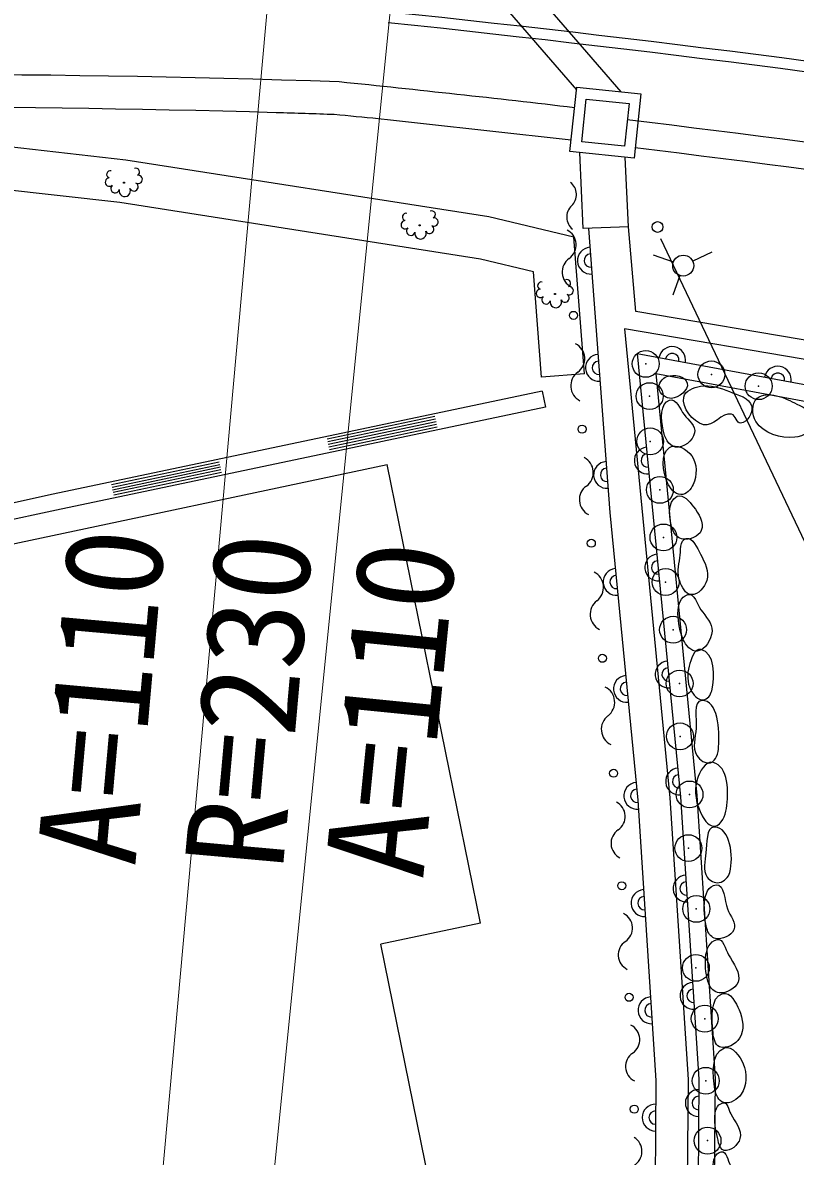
# Model space of a CAD drawing. Units: millimetres, scale not verified. Extents: x 40000 to 680000, y 20000 to 380000.
# Drawn here: x 391856 to 406243, y 283414 to 304515 of the extents above; entities that cross this region are included whole.
import ezdxf
from ezdxf.enums import TextEntityAlignment as Align

# ---------------------------------------------------------------- set-up
doc = ezdxf.new("R2010")
doc.units = ezdxf.units.MM
doc.header["$LTSCALE"] = 1000
doc.header["$PDMODE"] = 32
doc.header["$PDSIZE"] = 500
doc.layers.add('M-BGD', color=7, linetype='Continuous', lineweight=25)
doc.layers.add('M-BGD-RSTR', color=7, linetype='Continuous', lineweight=13)
doc.styles.add('ＭＳ ゴシック', font='')
doc.styles.get('ＭＳ ゴシック').set_extended_font_data('MS Gothic')

msp = doc.modelspace()

# ---------------------------------------------------------------- linework, layer by layer
at = {"layer": 'M-BGD'}
for p, q in [((394193, 313419), (402993, 303227)), ((393521, 313280), (402167, 303266)), ((393775, 301958), (390630, 302313)), ((400537, 300900), (393775, 301958)), ((402295, 300681), (402232, 302100)), ((403134, 300718), (403077, 302012)), ((393668, 301165), (390570, 301515)), ((400382, 300115), (393668, 301165)), ((402117, 300523), (400537, 300900)), ((403134, 300718), (402295, 300681)), ((403271, 299137), (403134, 300718)), ((402315, 297981), (402117, 300523)), ((402390, 300685), (402790, 295395)), ((403733, 300500), (411709, 283697)), ((401365, 299880), (400382, 300115)), ((403972, 300059), (403605, 300190)), ((404686, 300244), (404333, 300077)), ((401518, 297919), (401365, 299880)), ((404091, 299810), (403959, 299442)), ((410933, 297839), (403271, 299137)), ((403061, 298818), (403907, 290089)), ((410797, 297507), (403061, 298818)), ((403300, 298355), (411354, 296862)), ((403300, 298355), (404107, 290105)), ((402315, 297981), (401518, 297919)), ((403644, 297986), (411237, 296579)), ((403644, 297986), (404406, 290129)), ((401530, 297654), (392422, 295736)), ((401530, 297654), (401592, 297361)), ((401592, 297361), (392485, 295443)), ((399533, 297182), (397526, 296760)), ((399543, 297134), (397536, 296711)), ((399554, 297085), (397546, 296662)), ((399564, 297036), (397557, 296613)), ((399574, 296987), (397567, 296564)), ((388542, 294148), (398640, 296291)), ((395518, 296337), (393511, 295914)), ((395528, 296288), (393521, 295865)), ((400382, 287756), (398640, 296291)), ((395539, 296239), (393531, 295816)), ((395549, 296190), (393542, 295768)), ((395559, 296141), (393552, 295719)), ((392422, 295736), (385478, 294236)), ((392485, 295443), (385533, 293941)), ((402790, 295395), (403309, 290041)), ((403309, 290041), (403648, 284828)), ((403907, 290089), (404248, 284845)), ((404107, 290105), (404448, 284851)), ((404406, 290129), (404749, 284859)), ((400382, 287756), (398523, 287363)), ((400266, 278819), (398523, 287363)), ((403648, 284828), (403603, 279522)), ((404248, 284845), (404202, 279454)), ((404448, 284851), (404402, 279432)), ((404749, 284859), (404702, 279398))]:
    msp.add_line(p, q, dxfattribs=at)
for points in [[(402172, 303313), (403366, 303188), (403241, 301995), (402047, 302120)], [(402350, 303093), (403146, 303010), (403063, 302214), (402267, 302298)]]:
    msp.add_lwpolyline(points, close=True, dxfattribs=at)
for centre, radius in [((393743, 301536), 10.7), ((399249, 300744), 10.7), ((403678, 300712), 100), ((404156, 299993), 195), ((401768, 299466), 10.7), ((402112, 299067), 75), ((402272, 296949), 75), ((402444, 294825), 75), ((402651, 292684), 75), ((402859, 290544), 75), ((403012, 288451), 75), ((403147, 286374), 75), ((403244, 284292), 75)]:
    msp.add_circle(centre, radius, dxfattribs=at)
for centre, radius, start, end in [((365831, -7821), 314256, 78.27295, 83.99955), ((365831, -7821), 314056, 78.27295, 83.99946), ((389236, 44346), 259208, 88.11719, 91.91777), ((365831, -7821), 312866, 83.33709, 84.14401), ((389236, 44346), 258598, 88.37312, 91.90729), ((390029, 78434), 224500, 88.0526, 88.32846), ((376209, 79332), 224500, 84.3072, 84.51757), ((365831, -7821), 312256, 83.33575, 83.99857), ((365831, -7821), 312756, 78.27295, 83.15363), ((365831, -7821), 312256, 78.27295, 83.11554), ((393486, 301692), 67.2, 75.3616, 255.3615), ((393967, 301737), 67.2, 295.3615, 115.3615), ((393474, 301548), 79.2, 93.4916, 310.3615), ((394006, 301598), 79.2, 240.3615, 97.2314), ((401880, 301316), 287, 313.1654, 51.9036), ((393576, 301427), 79.2, 130.3616, 347.2314), ((393757, 301386), 106, 166.9266, 23.7965), ((393927, 301460), 79.2, 203.4916, 60.3616), ((398992, 300900), 67.2, 75.3616, 255.3615), ((399473, 300945), 67.2, 295.3615, 115.3615), ((402272, 300898), 287, 133.1654, 231.9035), ((398980, 300755), 79.2, 93.4916, 310.3615), ((399082, 300635), 79.2, 130.3616, 347.2314), ((399433, 300668), 79.2, 203.4916, 60.3616), ((399512, 300805), 79.2, 240.3615, 97.2314), ((399263, 300593), 106, 166.9266, 23.7965), ((401852, 300379), 310, 305.3913, 63.2523), ((402436, 300086), 250, 94.3218, 274.3218), ((402211, 299873), 310, 125.3914, 243.2523), ((402436, 300086), 125, 94.3218, 274.3218), ((401511, 299622), 67.2, 75.3616, 255.3615), ((401992, 299667), 67.2, 295.3615, 115.3615), ((401499, 299478), 79.2, 93.4916, 310.3615), ((401953, 299390), 79.2, 203.4916, 60.3616), ((402031, 299528), 79.2, 240.3615, 97.2314), ((401602, 299357), 79.2, 130.3616, 347.2314), ((401783, 299315), 106, 166.9266, 23.7965), ((402012, 298261), 310, 305.3913, 63.2523), ((403950, 298235), 250, 349.4972, 169.4972), ((402586, 298091), 250, 94.3218, 274.3218), ((402586, 298091), 125, 94.3218, 274.3218), ((403950, 298235), 125, 349.4972, 169.4972), ((402371, 297755), 310, 125.3914, 243.2523), ((405917, 297870), 250, 349.4972, 169.4972), ((405917, 297870), 125, 349.4972, 169.4972), ((403495, 296365), 250, 95.586, 275.586), ((403495, 296365), 125, 95.586, 275.586), ((402172, 296143), 310, 305.3913, 63.2523), ((402737, 296097), 250, 94.3218, 274.3218), ((402737, 296097), 125, 94.3218, 274.3218), ((402531, 295637), 310, 125.3914, 243.2523), ((403689, 294374), 250, 95.586, 275.586), ((403689, 294374), 125, 95.586, 275.586), ((402356, 294006), 316, 307.2214, 63.8528), ((402915, 294105), 250, 95.5371, 275.5371), ((402915, 294105), 125, 95.5371, 275.5371), ((402738, 293503), 316, 127.2214, 243.8528), ((403884, 292384), 250, 95.586, 275.586), ((403884, 292384), 125, 95.586, 275.586), ((403108, 292115), 250, 95.5371, 275.5371), ((402564, 291866), 316, 307.2214, 63.8528), ((403108, 292115), 125, 95.5371, 275.5371), ((402946, 291362), 316, 127.2214, 243.8528), ((404079, 290393), 250, 95.586, 275.586), ((403301, 290124), 250, 95.5371, 275.5371), ((404079, 290393), 125, 95.586, 275.586), ((403301, 290124), 125, 95.5371, 275.5371), ((402777, 289739), 300, 303.7792, 63.6634), ((403111, 289239), 300, 123.7793, 243.6634), ((404218, 288398), 250, 93.7213, 273.7213), ((404218, 288398), 125, 93.7213, 273.7213), ((403434, 288128), 250, 93.7213, 273.7213), ((403434, 288128), 125, 93.7213, 273.7213), ((402912, 287663), 300, 303.7792, 63.6634), ((403246, 287163), 300, 123.7793, 243.6634), ((404348, 286402), 250, 93.7213, 273.7213), ((403563, 286132), 250, 93.7213, 273.7213), ((404348, 286402), 125, 93.7213, 273.7213), ((403563, 286132), 125, 93.7213, 273.7213), ((403047, 285586), 300, 303.7792, 63.6634), ((403381, 285086), 300, 123.7793, 243.6634), ((404445, 284406), 250, 89.51, 269.51), ((404445, 284406), 125, 89.51, 269.51), ((403642, 284135), 250, 89.51, 269.51), ((403642, 284135), 125, 89.51, 269.51), ((403082, 283506), 305, 300.0245, 58.9955)]:
    msp.add_arc(centre, radius, start, end, dxfattribs=at)
for points, knots in [([(403705, 297701), (403722, 297606), (403838, 297517), (403935, 297522), (404072, 297529), (404262, 297673), (404232, 297807), (404202, 297937), (403978, 297976), (403853, 297931), (403767, 297901), (403690, 297791), (403705, 297701)], [0, 0, 0, 0, 1, 1, 1, 2, 2, 2, 3, 3, 3, 4, 4, 4, 4]), ([(405431, 297370), (405398, 297534), (405170, 297587), (405015, 297650), (404846, 297719), (404655, 297783), (404475, 297747), (404354, 297723), (404187, 297668), (404164, 297547), (404125, 297340), (404330, 297094), (404532, 297032), (404710, 296978), (404874, 297268), (405057, 297228), (405134, 297211), (405146, 297053), (405224, 297061), (405348, 297073), (405455, 297249), (405431, 297370)], [0, 0, 0, 0, 1, 1, 1, 2, 2, 2, 3, 3, 3, 4, 4, 4, 5, 5, 5, 6, 6, 6, 7, 7, 7, 7]), ([(403780, 296936), (403807, 296806), (403882, 296634), (404013, 296614), (404159, 296591), (404337, 296734), (404368, 296878), (404395, 297006), (404254, 297115), (404174, 297219), (404096, 297321), (404025, 297526), (403902, 297490), (403720, 297437), (403741, 297121), (403780, 296936)], [0, 0, 0, 0, 1, 1, 1, 2, 2, 2, 3, 3, 3, 4, 4, 4, 5, 5, 5, 5]), ([(406609, 297082), (406620, 297239), (406415, 297346), (406273, 297417), (406051, 297529), (405727, 297683), (405534, 297525), (405421, 297433), (405433, 297213), (405510, 297090), (405649, 296871), (405974, 296763), (406232, 296797), (406388, 296817), (406598, 296924), (406609, 297082)], [0, 0, 0, 0, 1, 1, 1, 2, 2, 2, 3, 3, 3, 4, 4, 4, 5, 5, 5, 5]), ([(403863, 295950), (403905, 295848), (404000, 295733), (404111, 295731), (404210, 295729), (404301, 295829), (404341, 295920), (404413, 296083), (404418, 296308), (404314, 296452), (404227, 296571), (404026, 296689), (403902, 296609), (403717, 296490), (403778, 296153), (403863, 295950)], [0, 0, 0, 0, 1, 1, 1, 2, 2, 2, 3, 3, 3, 4, 4, 4, 5, 5, 5, 5]), ([(403967, 295054), (403997, 294980), (404072, 294911), (404151, 294901), (404276, 294886), (404442, 294947), (404492, 295063), (404553, 295206), (404441, 295383), (404345, 295506), (404273, 295600), (404153, 295751), (404045, 295700), (403849, 295608), (403887, 295256), (403967, 295054)], [0, 0, 0, 0, 1, 1, 1, 2, 2, 2, 3, 3, 3, 4, 4, 4, 5, 5, 5, 5]), ([(404090, 294119), (404128, 294016), (404195, 293875), (404305, 293869), (404436, 293861), (404557, 294009), (404595, 294135), (404644, 294295), (404555, 294475), (404476, 294623), (404414, 294738), (404338, 294941), (404210, 294913), (404087, 294886), (404113, 294678), (404092, 294553), (404069, 294410), (404040, 294255), (404090, 294119)], [0, 0, 0, 0, 1, 1, 1, 2, 2, 2, 3, 3, 3, 4, 4, 4, 5, 5, 5, 6, 6, 6, 6]), ([(404157, 293030), (404201, 292927), (404307, 292803), (404418, 292817), (404571, 292837), (404679, 293034), (404692, 293187), (404704, 293336), (404570, 293463), (404486, 293587), (404416, 293690), (404359, 293908), (404240, 293870), (403972, 293785), (404049, 293290), (404157, 293030)], [0, 0, 0, 0, 1, 1, 1, 2, 2, 2, 3, 3, 3, 4, 4, 4, 5, 5, 5, 5]), ([(404688, 292080), (404669, 292005), (404607, 291914), (404529, 291909), (404428, 291902), (404340, 292011), (404293, 292101), (404227, 292230), (404225, 292396), (404264, 292536), (404298, 292659), (404358, 292871), (404484, 292848), (404745, 292802), (404752, 292337), (404688, 292080)], [0, 0, 0, 0, 1, 1, 1, 2, 2, 2, 3, 3, 3, 4, 4, 4, 5, 5, 5, 5]), ([(404815, 291035), (404808, 290925), (404771, 290774), (404666, 290740), (404574, 290711), (404461, 290793), (404410, 290875), (404321, 291018), (404380, 291213), (404395, 291381), (404410, 291556), (404328, 291884), (404503, 291896), (404807, 291918), (404833, 291340), (404815, 291035)], [0, 0, 0, 0, 1, 1, 1, 2, 2, 2, 3, 3, 3, 4, 4, 4, 5, 5, 5, 5]), ([(404959, 289886), (404940, 289758), (404873, 289580), (404745, 289560), (404645, 289545), (404559, 289665), (404509, 289753), (404398, 289951), (404345, 290212), (404414, 290428), (404457, 290567), (404571, 290780), (404712, 290746), (405002, 290676), (405004, 290181), (404959, 289886)], [0, 0, 0, 0, 1, 1, 1, 2, 2, 2, 3, 3, 3, 4, 4, 4, 5, 5, 5, 5]), ([(405025, 288700), (405003, 288611), (404917, 288525), (404827, 288510), (404746, 288496), (404648, 288544), (404602, 288612), (404517, 288737), (404559, 288915), (404579, 289065), (404602, 289231), (404571, 289541), (404738, 289541), (405034, 289542), (405095, 288988), (405025, 288700)], [0, 0, 0, 0, 1, 1, 1, 2, 2, 2, 3, 3, 3, 4, 4, 4, 5, 5, 5, 5]), ([(404607, 287621), (404628, 287552), (404689, 287481), (404759, 287469), (404883, 287447), (405049, 287515), (405099, 287630), (405154, 287755), (405028, 287894), (404978, 288021), (404919, 288174), (404930, 288487), (404767, 288466), (404483, 288429), (404523, 287895), (404607, 287621)], [0, 0, 0, 0, 1, 1, 1, 2, 2, 2, 3, 3, 3, 4, 4, 4, 5, 5, 5, 5]), ([(404632, 286623), (404659, 286544), (404738, 286466), (404822, 286458), (404957, 286444), (405128, 286531), (405176, 286657), (405239, 286825), (405084, 287008), (404999, 287166), (404943, 287270), (404900, 287476), (404785, 287449), (404512, 287384), (404539, 286888), (404632, 286623)], [0, 0, 0, 0, 1, 1, 1, 2, 2, 2, 3, 3, 3, 4, 4, 4, 5, 5, 5, 5]), ([(404710, 285715), (404719, 285619), (404743, 285488), (404834, 285454), (404960, 285406), (405133, 285501), (405206, 285614), (405301, 285761), (405266, 285978), (405198, 286139), (405142, 286271), (405031, 286481), (404893, 286443), (404652, 286377), (404685, 285964), (404710, 285715)], [0, 0, 0, 0, 1, 1, 1, 2, 2, 2, 3, 3, 3, 4, 4, 4, 5, 5, 5, 5]), ([(404746, 284659), (404763, 284563), (404815, 284442), (404909, 284416), (405025, 284384), (405168, 284471), (405236, 284571), (405342, 284727), (405346, 284961), (405274, 285134), (405214, 285275), (405069, 285480), (404924, 285432), (404673, 285350), (404698, 284919), (404746, 284659)], [0, 0, 0, 0, 1, 1, 1, 2, 2, 2, 3, 3, 3, 4, 4, 4, 5, 5, 5, 5]), ([(404815, 283667), (404830, 283610), (404858, 283532), (404916, 283523), (405037, 283503), (405177, 283625), (405212, 283743), (405259, 283901), (405117, 284061), (405040, 284206), (405002, 284280), (404976, 284431), (404896, 284410), (404655, 284347), (404754, 283908), (404815, 283667)], [0, 0, 0, 0, 1, 1, 1, 2, 2, 2, 3, 3, 3, 4, 4, 4, 5, 5, 5, 5]), ([(404790, 282774), (404821, 282683), (404893, 282587), (404986, 282563), (405090, 282536), (405249, 282562), (405293, 282660), (405380, 282854), (405135, 283056), (405033, 283242), (404984, 283331), (404963, 283522), (404864, 283498), (404628, 283440), (404713, 283004), (404790, 282774)], [0, 0, 0, 0, 1, 1, 1, 2, 2, 2, 3, 3, 3, 4, 4, 4, 5, 5, 5, 5])]:
    msp.add_open_spline(points, degree=3, knots=knots, dxfattribs=at)
for p in [(403457, 298164), (404680, 297968), (405560, 297749), (403530, 297564), (403540, 296721), (403721, 295819), (403788, 294933), (403828, 294104), (403966, 293216), (404088, 292215), (404096, 291230), (404273, 290149), (404252, 289151), (404399, 288020), (404391, 286922), (404556, 285976), (404575, 284820), (404608, 283706)]:
    msp.add_point(p, dxfattribs=at)
at = {"layer": 'M-BGD-RSTR'}
for p, q in [((396733, 308415), (391369, 248655)), ((399043, 308195), (393077, 248493))]:
    msp.add_line(p, q, dxfattribs=at)

# ---------------------------------------------------------------- texts
at = {"layer": 'M-BGD-RSTR', "style": 'ＭＳ ゴシック'}
msp.add_text('A=110', height=1833, rotation=84.871, dxfattribs=at).set_placement((395055, 294953), align=Align.BOTTOM_RIGHT)
for s, rotation, p in [('R=230', 84.871, (395428, 295085)), ('A=110', 84.293, (398105, 294937))]:
    msp.add_text(s, height=1833, rotation=rotation, dxfattribs=at).set_placement(p, align=Align.TOP_RIGHT)

doc.saveas('drawing.dxf')
